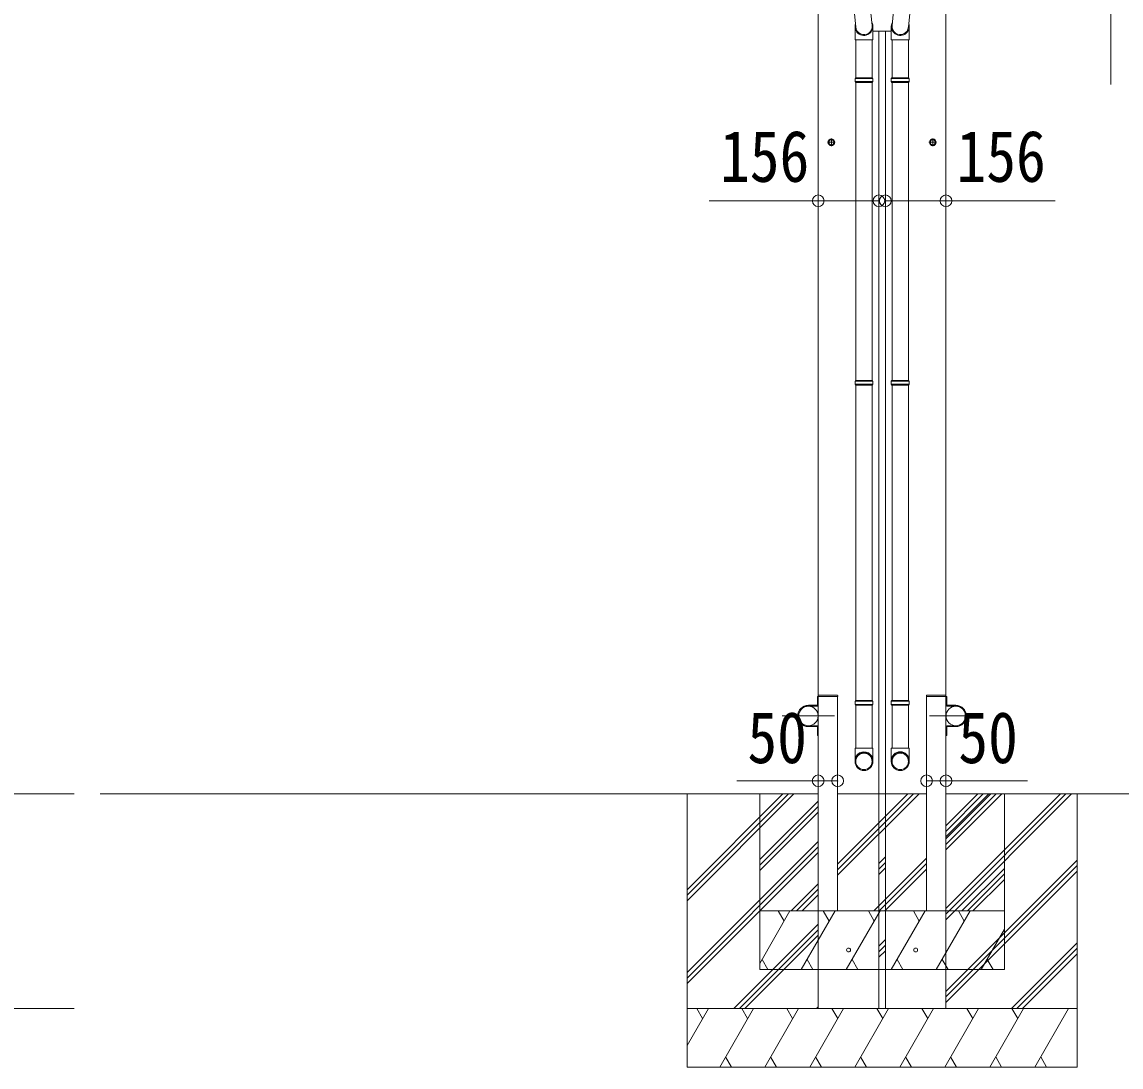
# Model space of a CAD drawing. Units: millimetres at full size, sheet at 1:30. Extents: x -8432 to 8432, y -5820 to 5820.
# Drawn here: x -5527 to -2708, y -3639 to -960 of the extents above; entities that cross this region are included whole.
import ezdxf
from ezdxf.enums import TextEntityAlignment as Align

# ---------------------------------------------------------------- set-up
doc = ezdxf.new("R2010")
doc.units = ezdxf.units.MM
doc.header["$LTSCALE"] = 30
doc.header["$PDMODE"] = 32
doc.header["$PDSIZE"] = 30
for name, color, linetype, lineweight in [('0-0_0', 7, 'Continuous', 9), ('0-3_ELV2', 4, 'Continuous', 9), ('0-6_OTH_LINE', 6, 'Continuous', 9), ('0-9_OUTLINE', 7, 'Continuous', 9)]:
    doc.layers.add(name, color=color, linetype=linetype, lineweight=lineweight)
doc.styles.add('ＭＳ ゴシック', font='')
doc.styles.get('ＭＳ ゴシック').set_extended_font_data('MS Gothic')

msp = doc.modelspace()

# ---------------------------------------------------------------- linework, layer by layer
at = {"layer": '0-0_0'}
for p, q in [((-5325.89, -2938.59), (-3484.46, -2938.59)), ((-3820.61, -2938.59), (-3820.61, -3638.59)), ((-3820.61, -3184.21), (-3574.99, -2938.59)), ((-3820.61, -3198.35), (-3560.85, -2938.59)), ((-3820.61, -3212.5), (-3546.71, -2938.59)), ((-3634.61, -3388.6), (-3634.61, -2938.59)), ((-3634.61, -3106.81), (-3484.61, -2956.81)), ((-3434.61, -3118.94), (-3254.26, -2938.59)), ((-3434.61, -3133.08), (-3240.12, -2938.59)), ((-3434.61, -3147.23), (-3225.98, -2938.59)), ((-3434.61, -2938.59), (-3206.61, -2938.59)), ((-3312.11, -2938.59), (-3329.11, -2938.59)), ((-3328.96, -2938.59), (-3312.26, -2938.59)), ((-3156.76, -2938.59), (-1237.82, -2938.59)), ((-3156.61, -3081.36), (-3013.85, -2938.59)), ((-3156.61, -3067.22), (-3027.99, -2938.59)), ((-3156.61, -3053.08), (-3042.13, -2938.59)), ((-3156.61, -3260.11), (-2835.1, -2938.59)), ((-3156.61, -3231.82), (-2863.38, -2938.59)), ((-3156.61, -3245.96), (-2849.24, -2938.59)), ((-3156.61, -3047.98), (-3047.23, -2938.59)), ((-3156.61, -3033.83), (-3061.37, -2938.59)), ((-3156.61, -3019.69), (-3075.51, -2938.59)), ((-3006.61, -3388.6), (-3006.61, -2938.59)), ((-2820.61, -2938.59), (-2820.61, -3638.59)), ((-3634.61, -3120.95), (-3484.61, -2970.95)), ((-3634.61, -3135.09), (-3484.61, -2985.1)), ((-3820.61, -3396.34), (-3484.61, -3060.35)), ((-3820.61, -3410.49), (-3484.61, -3074.49)), ((-3820.61, -3424.63), (-3484.61, -3088.63)), ((-3329.11, -3116.98), (-3312.11, -3099.98)), ((-3342.13, -3238.6), (-3206.61, -3103.07)), ((-3329.11, -3131.12), (-3312.11, -3114.12)), ((-3329.11, -3145.26), (-3312.11, -3128.26)), ((-3327.99, -3238.6), (-3206.61, -3117.22)), ((-3156.61, -3443.95), (-2820.61, -3107.96)), ((-3156.61, -3458.1), (-2820.61, -3122.1)), ((-3313.85, -3238.6), (-3206.61, -3131.36)), ((-3156.61, -3472.24), (-2820.61, -3136.24)), ((-3115.86, -3238.6), (-3006.61, -3129.35)), ((-3101.72, -3238.6), (-3006.61, -3143.49)), ((-3554.27, -3238.6), (-3484.61, -3168.94)), ((-3540.12, -3238.6), (-3484.61, -3183.08)), ((-3087.57, -3238.6), (-3006.61, -3157.63)), ((-3525.98, -3238.6), (-3484.61, -3197.23)), ((-3634.61, -3373.22), (-3556.88, -3238.59)), ((-3634.61, -3238.6), (-3006.61, -3238.6)), ((-3571.89, -3264.58), (-3586.89, -3238.59)), ((-3528.02, -3388.59), (-3441.41, -3238.59)), ((-3456.42, -3264.58), (-3471.42, -3238.6)), ((-3412.55, -3388.59), (-3325.94, -3238.59)), ((-3340.95, -3264.58), (-3355.95, -3238.6)), ((-3297.08, -3388.59), (-3210.47, -3238.59)), ((-3225.48, -3264.58), (-3240.48, -3238.6)), ((-3181.61, -3388.59), (-3095.01, -3238.6)), ((-3110.01, -3264.58), (-3125.01, -3238.59)), ((-3700.73, -3488.59), (-3484.61, -3272.48)), ((-3686.59, -3488.59), (-3484.61, -3286.62)), ((-3066.14, -3388.59), (-3006.61, -3285.49)), ((-3672.44, -3488.59), (-3484.61, -3300.76)), ((-3329.11, -3329.11), (-3312.11, -3312.11)), ((-2989.12, -3488.59), (-2820.61, -3320.09)), ((-3329.11, -3343.25), (-3312.11, -3326.25)), ((-3329.11, -3357.39), (-3312.11, -3340.39)), ((-2974.98, -3488.59), (-2820.61, -3334.23)), ((-2960.84, -3488.59), (-2820.61, -3348.37)), ((-3628.49, -3362.62), (-3613.49, -3388.59)), ((-3513.02, -3362.62), (-3498.02, -3388.59)), ((-3397.55, -3362.62), (-3382.55, -3388.59)), ((-3282.08, -3362.62), (-3267.08, -3388.59)), ((-3166.61, -3362.61), (-3151.61, -3388.59)), ((-3051.14, -3362.61), (-3036.14, -3388.59)), ((-3634.61, -3388.6), (-3006.61, -3388.6)), ((-2820.61, -3488.59), (-3820.61, -3488.59)), ((-3820.61, -3583.2), (-3765.99, -3488.59)), ((-3780.99, -3514.58), (-3795.99, -3488.59)), ((-3737.13, -3638.59), (-3650.52, -3488.59)), ((-3665.52, -3514.58), (-3680.52, -3488.59)), ((-3621.66, -3638.59), (-3535.05, -3488.59)), ((-3550.05, -3514.58), (-3565.06, -3488.59)), ((-3506.19, -3638.59), (-3419.58, -3488.59)), ((-3488.6, -3488.59), (-3484.61, -3484.61)), ((-3434.58, -3514.58), (-3449.59, -3488.59)), ((-3390.72, -3638.59), (-3304.11, -3488.59)), ((-3319.12, -3514.58), (-3334.12, -3488.59)), ((-3275.25, -3638.59), (-3188.64, -3488.59)), ((-3203.64, -3514.58), (-3218.65, -3488.59)), ((-3159.78, -3638.59), (-3073.17, -3488.59)), ((-3088.17, -3514.58), (-3103.17, -3488.59)), ((-3044.31, -3638.59), (-2957.7, -3488.59)), ((-2987.7, -3488.59), (-2972.7, -3514.58)), ((-2928.84, -3638.59), (-2842.23, -3488.59)), ((-3722.13, -3612.61), (-3707.13, -3638.59)), ((-3606.66, -3612.61), (-3591.66, -3638.59)), ((-3491.19, -3612.61), (-3476.19, -3638.59)), ((-3375.72, -3612.61), (-3360.72, -3638.59)), ((-3260.25, -3612.61), (-3245.25, -3638.59)), ((-3144.78, -3612.62), (-3129.78, -3638.59)), ((-3029.31, -3612.62), (-3014.31, -3638.59)), ((-2913.84, -3612.62), (-2898.84, -3638.59)), ((-3820.61, -3638.59), (-2820.61, -3638.59))]:
    msp.add_line(p, q, dxfattribs=at)
at = {"layer": '0-3_ELV2'}
for p, q in [((-3484.46, -3488.54), (-3484.46, -809.59)), ((-3328.96, -3488.54), (-3328.96, -983.15)), ((-3312.26, -3488.54), (-3312.26, -983.15)), ((-3460.76, -1268.15), (-3440.76, -1268.15)), ((-3457.26, -1264.39), (-3450.76, -1260.64)), ((-3450.76, -1278.15), (-3450.76, -1258.15)), ((-3450.76, -1260.64), (-3444.26, -1264.39)), ((-3444.26, -1264.39), (-3444.26, -1271.9)), ((-3180.76, -1268.15), (-3200.76, -1268.15)), ((-3190.76, -1260.64), (-3197.26, -1264.39)), ((-3197.26, -1264.39), (-3197.26, -1271.9)), ((-3190.76, -1278.15), (-3190.76, -1258.15)), ((-3184.26, -1264.39), (-3190.76, -1260.64)), ((-3444.26, -1271.9), (-3450.76, -1275.65)), ((-3197.26, -1271.9), (-3190.76, -1275.65)), ((-3484.61, -2688.59), (-3486.61, -2688.59)), ((-3486.61, -2711.29), (-3486.61, -2688.59)), ((-3484.91, -2688.59), (-3484.8, -2686.54)), ((-3484.91, -2688.59), (-3434.31, -2688.59)), ((-3484.61, -3238.6), (-3484.61, -2688.59)), ((-3484.61, -2688.59), (-3434.61, -2688.59)), ((-3483.81, -2685.59), (-3435.42, -2685.59)), ((-3434.61, -2688.59), (-3434.61, -3238.6)), ((-3434.31, -2688.59), (-3434.42, -2686.54)), ((-3206.91, -2688.59), (-3206.8, -2686.54)), ((-3156.31, -2688.59), (-3206.91, -2688.59)), ((-3206.61, -2688.59), (-3206.61, -3238.6)), ((-3156.61, -2688.59), (-3206.61, -2688.59)), ((-3157.42, -2685.59), (-3205.81, -2685.59)), ((-3156.61, -2688.59), (-3154.61, -2688.59)), ((-3156.61, -2688.59), (-3156.61, -2711.29)), ((-3154.61, -2711.29), (-3154.61, -2688.59)), ((-3509.61, -2711.29), (-3486.61, -2711.29)), ((-3486.61, -2713.29), (-3509.61, -2713.29)), ((-3131.61, -2711.29), (-3154.61, -2711.29)), ((-3154.61, -2713.29), (-3131.61, -2713.29)), ((-3442.31, -2738.59), (-3576.91, -2738.59)), ((-3198.91, -2738.59), (-3064.31, -2738.59)), ((-3486.61, -2763.89), (-3509.61, -2763.89)), ((-3509.61, -2765.89), (-3486.61, -2765.89)), ((-3486.61, -2765.89), (-3486.61, -2788.59)), ((-3484.61, -2788.59), (-3486.61, -2788.59)), ((-3156.61, -2788.59), (-3156.61, -2765.89)), ((-3156.61, -2788.59), (-3154.61, -2788.59)), ((-3154.61, -2763.89), (-3131.61, -2763.89)), ((-3154.61, -2765.89), (-3154.61, -2788.59)), ((-3131.61, -2765.89), (-3154.61, -2765.89))]:
    msp.add_line(p, q, dxfattribs=at)
for points in [[(-3156.76, -3488.54), (-3156.76, -809.59), (-3176.76, -809.59), (-3207.62, -812.84)], [(-3450.76, -1275.65), (-3457.26, -1271.9), (-3457.26, -1264.39)], [(-3190.76, -1275.65), (-3184.26, -1271.9), (-3184.26, -1264.39)]]:
    msp.add_lwpolyline(points, dxfattribs=at)
for centre, radius in [((-3450.76, -1268.15), 8.5), ((-3450.76, -1268.15), 7.7), ((-3450.76, -1268.15), 6.5), ((-3190.76, -1268.15), 8.5), ((-3190.76, -1268.15), 7.7), ((-3190.76, -1268.15), 6.5), ((-3509.61, -2738.59), 25), ((-3131.61, -2738.59), 25), ((-3406.71, -3338.54), 5), ((-3234.51, -3338.54), 5)]:
    msp.add_circle(centre, radius, dxfattribs=at)
for centre, radius, start, end in [((-3483.81, -2686.59), 1, 90, 176.99989), ((-3435.42, -2686.59), 1, 3.00006, 90), ((-3205.81, -2686.59), 1, 90, 176.99994), ((-3509.61, -2738.59), 27.3, 90, 270), ((-3509.61, -2738.59), 25.3, 90, 270), ((-3486.61, -2711.29), 2, 270, 0), ((-3154.61, -2711.29), 2, 180, 270), ((-3131.61, -2738.59), 27.3, 270, 90), ((-3131.61, -2738.59), 25.3, 270, 90), ((-3486.61, -2765.89), 2, 0, 90), ((-3154.61, -2765.89), 2, 90, 180)]:
    msp.add_arc(centre, radius, start, end, dxfattribs=at)
at = {"layer": '0-6_OTH_LINE', "lineweight": 18}
msp.add_line((-2733.85, -938.59), (-2733.85, -1120.1), dxfattribs=at)
at = {"layer": '0-6_OTH_LINE'}
for p, q in [((-3484.46, -1418.15), (-3764.08, -1418.15)), ((-3328.96, -1418.15), (-3484.46, -1418.15)), ((-3312.26, -1418.15), (-3156.76, -1418.15)), ((-3156.76, -1418.15), (-2877.14, -1418.15)), ((-3484.61, -2905.03), (-3693.11, -2905.03)), ((-3434.61, -2905.03), (-3484.61, -2905.03)), ((-3206.61, -2905.03), (-3156.61, -2905.03)), ((-3156.61, -2905.03), (-2948.12, -2905.03)), ((-6041.99, -2938.59), (-5392.99, -2938.59)), ((-6041.99, -3488.59), (-5392.49, -3488.59))]:
    msp.add_line(p, q, dxfattribs=at)
for p in [(-3484.46, -1418.15), (-3328.96, -1418.15), (-3312.26, -1418.15), (-3156.76, -1418.15), (-3484.61, -2905.03), (-3434.61, -2905.03), (-3206.61, -2905.03), (-3156.61, -2905.03)]:
    msp.add_point(p, dxfattribs=at)
at = {"layer": '0-9_OUTLINE'}
for p, q in [((-3394.74, -904.74), (-3388.08, -972.48)), ((-3351.83, -913.03), (-3346.27, -968.76)), ((-3289.39, -913.03), (-3294.95, -968.76)), ((-3246.49, -904.74), (-3253.14, -972.48)), ((-3390.12, -971.26), (-3390.12, -1005.92)), ((-3344.12, -1005.92), (-3344.12, -971.57)), ((-3344.12, -983.15), (-3297.1, -983.15)), ((-3297.1, -1005.92), (-3297.1, -971.57)), ((-3251.1, -971.26), (-3251.1, -1005.92)), ((-3390.12, -1005.92), (-3344.12, -1005.92)), ((-3388.12, -1005.92), (-3388.12, -1102.66)), ((-3346.12, -1005.92), (-3346.12, -1102.66)), ((-3251.1, -1005.92), (-3297.1, -1005.92)), ((-3295.1, -1005.92), (-3295.1, -1102.66)), ((-3253.1, -1005.92), (-3253.1, -1102.66)), ((-3390.12, -1104.66), (-3389.12, -1102.66)), ((-3390.12, -1104.66), (-3344.12, -1104.66)), ((-3390.12, -1104.66), (-3390.12, -1112.66)), ((-3390.12, -1112.66), (-3344.12, -1112.66)), ((-3390.12, -1112.66), (-3389.12, -1114.66)), ((-3389.12, -1102.66), (-3345.12, -1102.66)), ((-3389.12, -1114.66), (-3345.12, -1114.66)), ((-3388.12, -1114.66), (-3388.12, -1878.54)), ((-3346.12, -1114.66), (-3346.12, -1878.54)), ((-3344.12, -1104.66), (-3345.12, -1102.66)), ((-3297.1, -1104.66), (-3296.1, -1102.66)), ((-3251.1, -1104.66), (-3297.1, -1104.66)), ((-3251.1, -1112.66), (-3297.1, -1112.66)), ((-3252.1, -1102.66), (-3296.1, -1102.66)), ((-3252.1, -1114.66), (-3296.1, -1114.66)), ((-3295.1, -1114.66), (-3295.1, -1878.54)), ((-3253.1, -1114.66), (-3253.1, -1878.54)), ((-3251.1, -1104.66), (-3252.1, -1102.66)), ((-3251.1, -1112.66), (-3252.1, -1114.66)), ((-3251.1, -1104.66), (-3251.1, -1112.66)), ((-3390.12, -1880.54), (-3389.12, -1878.54)), ((-3390.12, -1880.54), (-3344.12, -1880.54)), ((-3390.12, -1880.54), (-3390.12, -1888.54)), ((-3390.12, -1888.54), (-3344.12, -1888.54)), ((-3390.12, -1888.54), (-3389.12, -1890.54)), ((-3389.12, -1878.54), (-3345.12, -1878.54)), ((-3344.12, -1880.54), (-3345.12, -1878.54)), ((-3297.1, -1880.54), (-3296.1, -1878.54)), ((-3251.1, -1880.54), (-3297.1, -1880.54)), ((-3251.1, -1888.54), (-3297.1, -1888.54)), ((-3252.1, -1878.54), (-3296.1, -1878.54)), ((-3251.1, -1880.54), (-3252.1, -1878.54)), ((-3251.1, -1888.54), (-3252.1, -1890.54)), ((-3251.1, -1880.54), (-3251.1, -1888.54)), ((-3389.12, -1890.54), (-3345.12, -1890.54)), ((-3388.12, -1890.54), (-3388.12, -2699.04)), ((-3346.12, -1890.54), (-3346.12, -2699.04)), ((-3252.1, -1890.54), (-3296.1, -1890.54)), ((-3295.1, -1890.54), (-3295.1, -2699.04)), ((-3253.1, -1890.54), (-3253.1, -2699.04)), ((-3390.12, -2701.04), (-3389.12, -2699.04)), ((-3390.12, -2701.04), (-3344.12, -2701.04)), ((-3390.12, -2701.04), (-3390.12, -2709.04)), ((-3389.12, -2699.04), (-3345.12, -2699.04)), ((-3344.12, -2701.04), (-3345.12, -2699.04)), ((-3297.1, -2701.04), (-3296.1, -2699.04)), ((-3251.1, -2701.04), (-3297.1, -2701.04)), ((-3252.1, -2699.04), (-3296.1, -2699.04)), ((-3251.1, -2701.04), (-3252.1, -2699.04)), ((-3251.1, -2701.04), (-3251.1, -2709.04)), ((-3390.12, -2709.04), (-3344.12, -2709.04)), ((-3390.12, -2709.04), (-3389.12, -2711.04)), ((-3389.12, -2711.04), (-3345.12, -2711.04)), ((-3388.12, -2711.04), (-3388.12, -2821.04)), ((-3346.12, -2711.04), (-3346.12, -2821.04)), ((-3251.1, -2709.04), (-3297.1, -2709.04)), ((-3252.1, -2711.04), (-3296.1, -2711.04)), ((-3295.1, -2711.04), (-3295.1, -2821.04)), ((-3253.1, -2711.04), (-3253.1, -2821.04)), ((-3251.1, -2709.04), (-3252.1, -2711.04)), ((-3390.12, -2855.18), (-3390.12, -2821.04)), ((-3390.12, -2821.04), (-3344.12, -2821.04)), ((-3344.12, -2855.18), (-3344.12, -2821.04)), ((-3297.1, -2855.18), (-3297.1, -2821.04)), ((-3251.1, -2821.04), (-3297.1, -2821.04)), ((-3251.1, -2855.18), (-3251.1, -2821.04))]:
    msp.add_line(p, q, dxfattribs=at)
for points in [[(-3344.12, -1104.66), (-3344.12, -1112.66), (-3345.12, -1114.66)], [(-3297.1, -1104.66), (-3297.1, -1112.66), (-3296.1, -1114.66)], [(-3344.12, -1880.54), (-3344.12, -1888.54), (-3345.12, -1890.54)], [(-3297.1, -1880.54), (-3297.1, -1888.54), (-3296.1, -1890.54)], [(-3344.12, -2701.04), (-3344.12, -2709.04), (-3345.12, -2711.04)], [(-3297.1, -2701.04), (-3297.1, -2709.04), (-3296.1, -2711.04)]]:
    msp.add_lwpolyline(points, dxfattribs=at)
for centre, start, end in [((-3374.12, -971.57), 0, 2.54858), ((-3267.1, -971.57), 177.45142, 180)]:
    msp.add_arc(centre, 30, start, end, dxfattribs=at)
for centre, major_axis, ratio, start_param, end_param in [((-3367.12, -971.26), (-23, 0), 0.996195, 5.9588909, 9.9444346), ((-3367.12, -971.26), (-21, 0), 0.996195, 0.0583862, 3.2616355), ((-3274.1, -971.26), (23, 0), 0.996195, 2.621936, 6.6074797), ((-3274.1, -971.26), (21, 0), 0.996195, 3.0215498, 6.2247991), ((-3367.12, -2853.44), (23, 0), 0.996195, 6.2831853, 9.424778), ((-3367.12, -2855.18), (23, 0), 0.996195, 6.2831853, 9.424778), ((-3274.1, -2853.44), (-23, 0), 0.996195, 3.1415927, 6.2831853), ((-3274.1, -2855.18), (-23, 0), 0.996195, 3.1415927, 6.2831853), ((-3367.12, -2855.18), (0, -23.43), 0.981806, 4.712389, 7.8539816), ((-3274.1, -2855.18), (0, -23.43), 0.981806, 4.712389, 7.8539816)]:
    msp.add_ellipse(centre, major_axis=major_axis, ratio=ratio, start_param=start_param, end_param=end_param, dxfattribs=at)
for centre, major_axis in [((-3367.12, -2855.18), (-21, 0)), ((-3274.1, -2855.18), (21, 0))]:
    msp.add_ellipse(centre, major_axis=major_axis, ratio=0.996195, dxfattribs=at)

# ---------------------------------------------------------------- texts
at = {"layer": '0-6_OTH_LINE', "color": 7, "style": 'ＭＳ ゴシック', "width": 0.85}
for s, p in [('156', (-3736.39, -1409.17)), ('156', (-3129.83, -1409.17)), ('50', (-3666.12, -2899.22)), ('50', (-3125.11, -2899.22))]:
    msp.add_text(s, height=132, dxfattribs=at).set_placement(p, align=Align.BOTTOM_LEFT)

doc.saveas('drawing.dxf')
